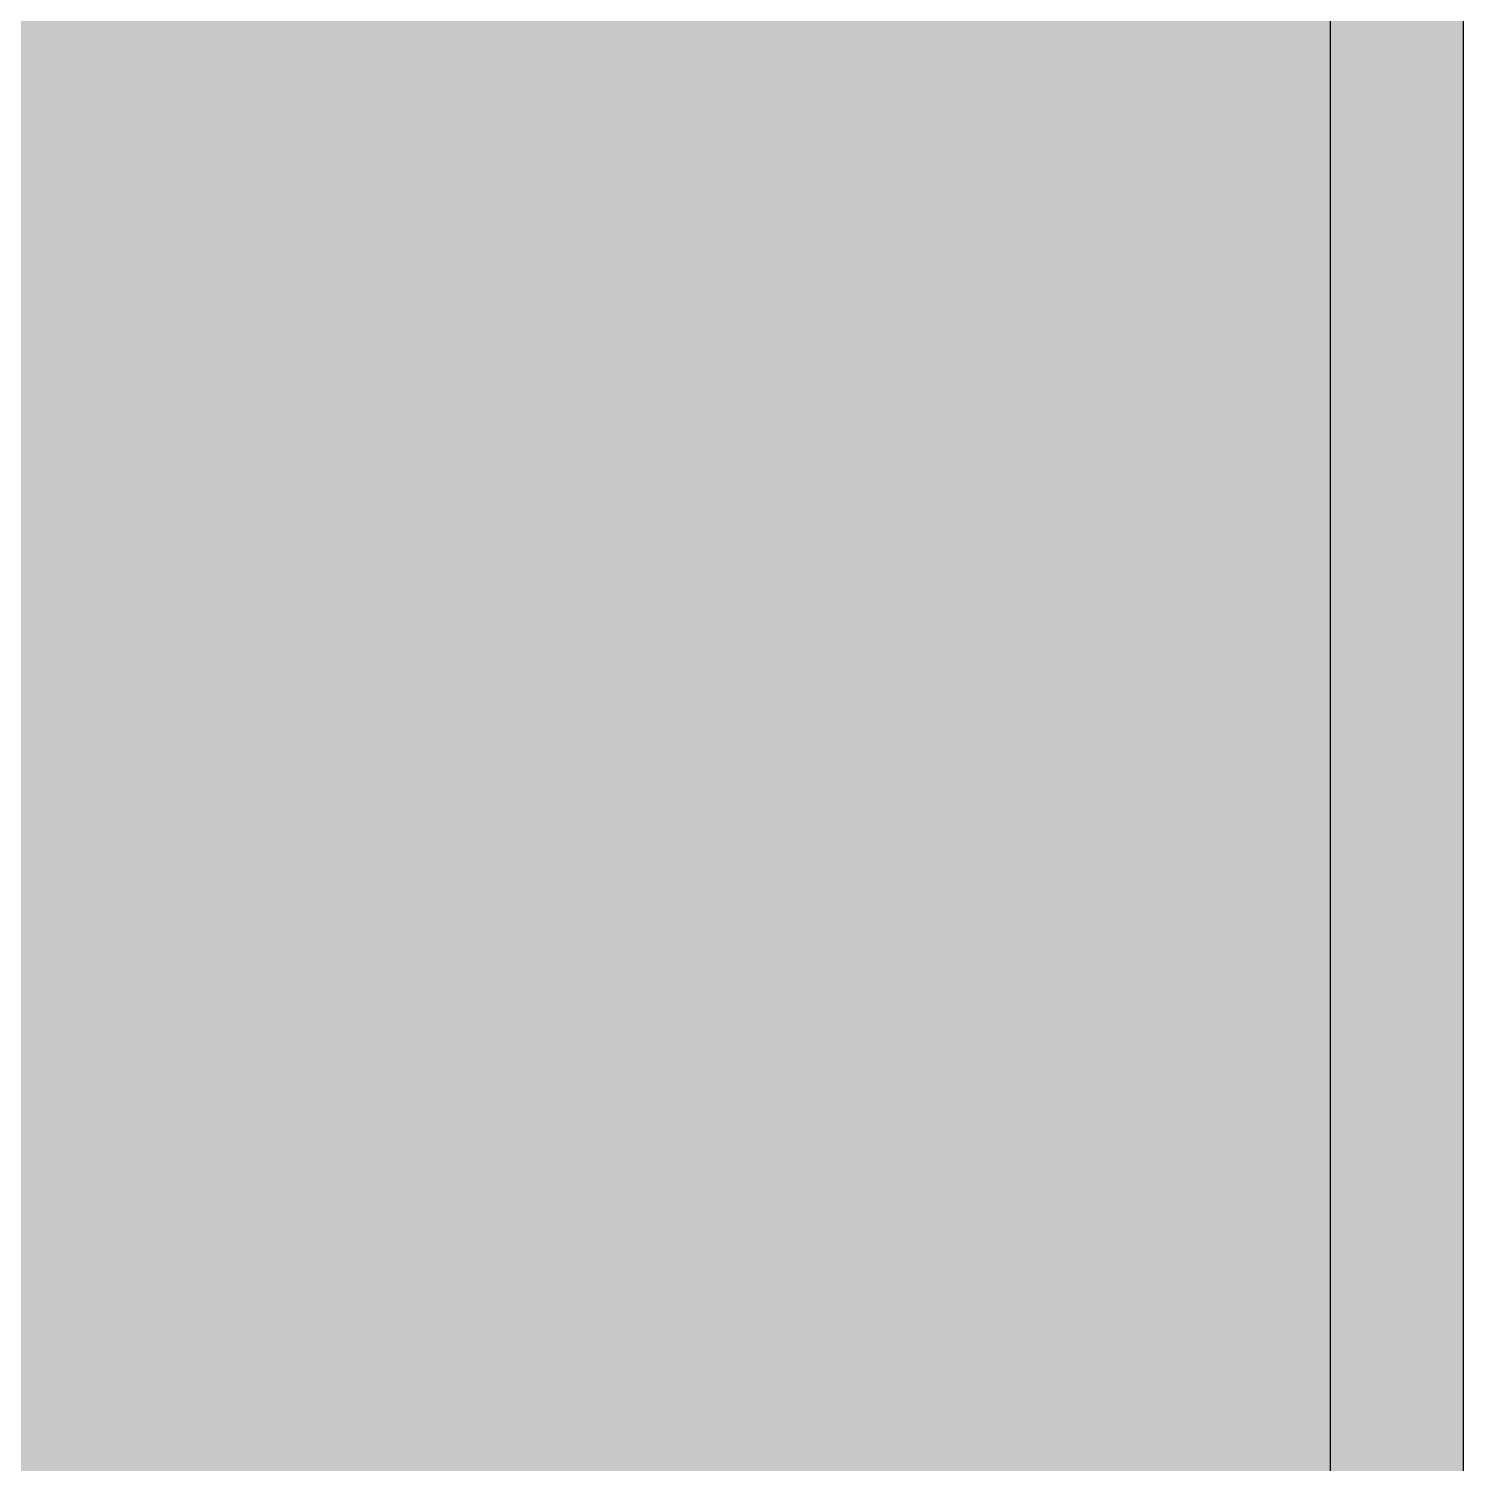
# Model space of a CAD drawing. Header units: millimetres. Extents: x 0 to 318, y 0 to 212.
# Drawn here: x 260.5 to 317.6, y 57.1 to 114.1 of the extents above; entities that cross this region are included whole.
import ezdxf

# ---------------------------------------------------------------- set-up
doc = ezdxf.new("R2010")
doc.units = ezdxf.units.MM

msp = doc.modelspace()

# ---------------------------------------------------------------- hatches: boundary and pattern name
for color, points in [(254, [(14.1633, 0.0536), (13.9878, 0.0533), (13.8125, 0.0559), (13.6373, 0.061), (13.462, 0.0686), (13.2893, 0.0787), (13.114, 0.0914), (12.9413, 0.1041), (12.7686, 0.1219), (12.5959, 0.1397), (12.4231, 0.16), (12.2504, 0.1829), (12.0777, 0.2057), (11.9075, 0.2337), (11.7373, 0.2616), (11.5672, 0.2921), (11.397, 0.3251), (11.2268, 0.3607), (11.0592, 0.3988), (10.8915, 0.4369), (10.7239, 0.4775), (10.5562, 0.5207), (10.3886, 0.5664), (10.2235, 0.6121), (10.0584, 0.6629), (9.8933, 0.7137), (9.7307, 0.7671), (9.5682, 0.8204), (9.4056, 0.8788), (9.2431, 0.9373), (9.083, 0.9982), (8.923, 1.0617), (8.763, 1.1252), (8.6055, 1.1938), (8.4455, 1.2624), (8.2906, 1.331), (8.1331, 1.4046), (7.9781, 1.4783), (7.8232, 1.5545), (7.6708, 1.6332), (7.5184, 1.7145), (7.366, 1.7958), (7.2161, 1.8796), (7.0663, 1.966), (6.919, 2.0523), (6.7716, 2.1438), (6.6243, 2.2352), (6.4795, 2.3266), (6.3348, 2.4232), (6.19, 2.5197), (6.0477, 2.6187), (5.908, 2.7178), (5.7683, 2.8194), (5.6286, 2.9235), (5.4915, 3.0302), (5.3543, 3.1369), (5.2197, 3.2461), (5.0851, 3.3579), (4.953, 3.4722), (4.8209, 3.5865), (4.6914, 3.7033), (4.5644, 3.8202), (4.4348, 3.9395), (4.3104, 4.0615), (4.1859, 4.1859), (4.0615, 4.3104), (3.9395, 4.4348), (3.8202, 4.5618), (3.7033, 4.6914), (3.5865, 4.8209), (3.4722, 4.953), (3.3579, 5.0851), (3.2487, 5.2197), (3.1369, 5.3543), (3.0302, 5.4915), (2.9235, 5.6286), (2.8194, 5.7683), (2.7178, 5.908), (2.6187, 6.0477), (2.5197, 6.19), (2.4232, 6.3348), (2.3266, 6.477), (2.2352, 6.6243), (2.1438, 6.7691), (2.0523, 6.9164), (1.966, 7.0663), (1.8796, 7.2161), (1.7958, 7.366), (1.7145, 7.5184), (1.6332, 7.6708), (1.5545, 7.8232), (1.4783, 7.9781), (1.4046, 8.1331), (1.331, 8.2906), (1.2598, 8.4455), (1.1913, 8.603), (1.1252, 8.763), (1.0592, 8.923), (0.9982, 9.083), (0.9373, 9.2431), (0.8763, 9.4056), (0.8204, 9.5682), (0.7645, 9.7307), (0.7112, 9.8933), (0.6604, 10.0584), (0.6121, 10.2235), (0.5639, 10.3911), (0.5207, 10.5562), (0.4775, 10.7239), (0.4343, 10.8915), (0.3962, 11.0592), (0.3607, 11.2268), (0.3251, 11.397), (0.2921, 11.5672), (0.2616, 11.7373), (0.2311, 11.9075), (0.2057, 12.0802), (0.1803, 12.2504), (0.1575, 12.4231), (0.1372, 12.5959), (0.1194, 12.7686), (0.1041, 12.9413), (0.0889, 13.1166), (0.0787, 13.2893), (0.0686, 13.4645), (0.061, 13.6373), (0.0559, 13.8125), (0.0508, 13.9878), (0.0508, 14.163), (0.0522, 197.6092), (0.0508, 197.7822), (0.0559, 197.9574), (0.061, 198.1327), (0.0686, 198.308), (0.0787, 198.4807), (0.0889, 198.6559), (0.1041, 198.8287), (0.1194, 199.0014), (0.1372, 199.1741), (0.1575, 199.3468), (0.1803, 199.5195), (0.2057, 199.6923), (0.2311, 199.8624), (0.2616, 200.0326), (0.2921, 200.2028), (0.3251, 200.373), (0.3607, 200.5432), (0.3962, 200.7108), (0.4343, 200.8784), (0.4775, 201.0461), (0.5207, 201.2137), (0.5639, 201.3814), (0.6121, 201.5465), (0.6604, 201.7116), (0.7112, 201.8767), (0.7645, 202.0392), (0.8204, 202.2018), (0.8763, 202.3643), (0.9373, 202.5269), (0.9982, 202.6869), (1.0592, 202.8469), (1.1252, 203.007), (1.1913, 203.1644), (1.2598, 203.3245), (1.331, 203.4794), (1.4046, 203.6369), (1.4783, 203.7918), (1.5545, 203.9468), (1.6332, 204.0992), (1.7145, 204.2516), (1.7958, 204.404), (1.8796, 204.5538), (1.966, 204.7037), (2.0523, 204.851), (2.1438, 204.9983), (2.2352, 205.1456), (2.3266, 205.2904), (2.4232, 205.4352), (2.5197, 205.58), (2.6187, 205.7222), (2.7178, 205.8619), (2.8194, 206.0016), (2.9235, 206.1413), (3.0302, 206.2785), (3.1369, 206.4156), (3.2487, 206.5503), (3.3579, 206.6849), (3.4722, 206.817), (3.5865, 206.949), (3.7033, 207.0786), (3.8202, 207.2056), (3.9395, 207.3351), (4.0615, 207.4596), (4.1859, 207.584), (4.3104, 207.7085), (4.4348, 207.8304), (4.5644, 207.9498), (4.6914, 208.0666), (4.8209, 208.1835), (4.953, 208.2978), (5.0851, 208.4121), (5.2197, 208.5213), (5.3543, 208.6331), (5.4915, 208.7397), (5.6286, 208.8464), (5.7683, 208.9506), (5.908, 209.0522), (6.0477, 209.1512), (6.19, 209.2503), (6.3348, 209.3468), (6.4795, 209.4433), (6.6243, 209.5348), (6.7716, 209.6262), (6.919, 209.7176), (7.0663, 209.804), (7.2161, 209.8904), (7.366, 209.9742), (7.5184, 210.0555), (7.6708, 210.1367), (7.8232, 210.2155), (7.9781, 210.2917), (8.1331, 210.3653), (8.2906, 210.439), (8.4455, 210.5101), (8.6055, 210.5787), (8.763, 210.6447), (8.923, 210.7108), (9.083, 210.7717), (9.2431, 210.8327), (9.4056, 210.8937), (9.5682, 210.9495), (9.7307, 211.0054), (9.8933, 211.0588), (10.0584, 211.1096), (10.2235, 211.1578), (10.3886, 211.2061), (10.5562, 211.2493), (10.7239, 211.2924), (10.8915, 211.3356), (11.0592, 211.3737), (11.2268, 211.4093), (11.397, 211.4448), (11.5672, 211.4779), (11.7373, 211.5083), (11.9075, 211.5388), (12.0777, 211.5642), (12.2504, 211.5896), (12.4231, 211.6125), (12.5959, 211.6328), (12.7686, 211.6506), (12.9413, 211.6658), (13.114, 211.6811), (13.2893, 211.6912), (13.462, 211.7014), (13.6373, 211.709), (13.8125, 211.7141), (13.9878, 211.7192), (14.163, 211.7192), (303.4411, 211.7203), (303.6164, 211.7192), (303.7891, 211.7141), (303.9643, 211.709), (304.1396, 211.7014), (304.3149, 211.6912), (304.4876, 211.6811), (304.6603, 211.6658), (304.8356, 211.6506), (305.0083, 211.6328), (305.181, 211.6125), (305.3512, 211.5896), (305.5239, 211.5642), (305.6941, 211.5388), (305.8668, 211.5083), (306.037, 211.4779), (306.2072, 211.4448), (306.3748, 211.4093), (306.545, 211.3737), (306.7126, 211.3356), (306.8803, 211.2924), (307.0479, 211.2493), (307.213, 211.2061), (307.3781, 211.1578), (307.5432, 211.1096), (307.7083, 211.0588), (307.8734, 211.0054), (308.036, 210.9495), (308.1985, 210.8937), (308.3611, 210.8327), (308.5211, 210.7717), (308.6811, 210.7108), (308.8411, 210.6447), (308.9986, 210.5787), (309.1561, 210.5101), (309.3136, 210.439), (309.4711, 210.3653), (309.626, 210.2917), (309.7784, 210.2155), (309.9333, 210.1367), (310.0857, 210.0555), (310.2381, 209.9742), (310.388, 209.8904), (310.5379, 209.804), (310.6852, 209.7176), (310.8325, 209.6262), (310.9798, 209.5348), (311.1246, 209.4433), (311.2694, 209.3468), (311.4116, 209.2503), (311.5539, 209.1512), (311.6961, 209.0522), (311.8358, 208.9506), (311.9755, 208.8464), (312.1127, 208.7397), (312.2473, 208.6331), (312.3844, 208.5213), (312.5165, 208.4121), (312.6511, 208.2978), (312.7807, 208.1835), (312.9128, 208.0666), (313.0398, 207.9498), (313.1668, 207.8304), (313.2938, 207.7085), (313.4182, 207.584), (313.5427, 207.4596), (313.6621, 207.3351), (313.784, 207.2056), (313.9008, 207.0786), (314.0177, 206.949), (314.132, 206.817), (314.2463, 206.6849), (314.3555, 206.5503), (314.4647, 206.4156), (314.5739, 206.2785), (314.6781, 206.1413), (314.7822, 206.0016), (314.8863, 205.8619), (314.9854, 205.7222), (315.0845, 205.58), (315.181, 205.4352), (315.275, 205.2904), (315.3689, 205.1456), (315.4604, 204.9983), (315.5493, 204.851), (315.6382, 204.7037), (315.7245, 204.5538), (315.8084, 204.404), (315.8896, 204.2516), (315.9684, 204.0992), (316.0471, 203.9468), (316.1233, 203.7918), (316.1995, 203.6369), (316.2706, 203.4794), (316.3418, 203.3245), (316.4103, 203.1644), (316.4764, 203.007), (316.5424, 202.8469), (316.6059, 202.6869), (316.6669, 202.5269), (316.7253, 202.3643), (316.7812, 202.2018), (316.8371, 202.0392), (316.8904, 201.8767), (316.9412, 201.7116), (316.9895, 201.5465), (317.0377, 201.3814), (317.0834, 201.2137), (317.1266, 201.0461), (317.1673, 200.8784), (317.2054, 200.7108), (317.2435, 200.5432), (317.2765, 200.373), (317.3095, 200.2028), (317.34, 200.0326), (317.3705, 199.8624), (317.3959, 199.6923), (317.4213, 199.5195), (317.4441, 199.3468), (317.4644, 199.1741), (317.4822, 199.0014), (317.4975, 198.8287), (317.5127, 198.6559), (317.5229, 198.4807), (317.533, 198.308), (317.5406, 198.1327), (317.5457, 197.9574), (317.5508, 197.7822), (317.5508, 197.6069), (317.5522, 14.1647), (317.5508, 13.9878), (317.5457, 13.8125), (317.5406, 13.6373), (317.533, 13.4645), (317.5229, 13.2893), (317.5127, 13.1166), (317.4975, 12.9413), (317.4822, 12.7686), (317.4644, 12.5959), (317.4441, 12.4231), (317.4213, 12.2504), (317.3959, 12.0802), (317.3705, 11.9075), (317.34, 11.7373), (317.3095, 11.5672), (317.2765, 11.397), (317.2435, 11.2268), (317.2054, 11.0592), (317.1673, 10.8915), (317.1266, 10.7239), (317.0834, 10.5562), (317.0377, 10.3911), (316.9895, 10.2235), (316.9412, 10.0584), (316.8904, 9.8933), (316.8371, 9.7307), (316.7812, 9.5682), (316.7253, 9.4056), (316.6669, 9.2431), (316.6059, 9.083), (316.5424, 8.923), (316.4764, 8.763), (316.4103, 8.603), (316.3418, 8.4455), (316.2706, 8.2906), (316.1995, 8.1331), (316.1233, 7.9781), (316.0471, 7.8232), (315.9684, 7.6708), (315.8896, 7.5184), (315.8084, 7.366), (315.7245, 7.2161), (315.6382, 7.0663), (315.5493, 6.9164), (315.4604, 6.7691), (315.3689, 6.6243), (315.275, 6.477), (315.181, 6.3348), (315.0845, 6.19), (314.9854, 6.0477), (314.8863, 5.908), (314.7822, 5.7683), (314.6781, 5.6286), (314.5739, 5.4915), (314.4647, 5.3543), (314.3555, 5.2197), (314.2463, 5.0851), (314.132, 4.953), (314.0177, 4.8209), (313.9008, 4.6914), (313.784, 4.5618), (313.6621, 4.4348), (313.5427, 4.3104), (313.4182, 4.1859), (313.2938, 4.0615), (313.1668, 3.9395), (313.0398, 3.8202), (312.9128, 3.7033), (312.7807, 3.5865), (312.6511, 3.4722), (312.5165, 3.3579), (312.3844, 3.2461), (312.2473, 3.1369), (312.1127, 3.0302), (311.9755, 2.9235), (311.8358, 2.8194), (311.6961, 2.7178), (311.5539, 2.6187), (311.4116, 2.5197), (311.2694, 2.4232), (311.1246, 2.3266), (310.9798, 2.2352), (310.8325, 2.1438), (310.6852, 2.0523), (310.5379, 1.966), (310.388, 1.8796), (310.2381, 1.7958), (310.0857, 1.7145), (309.9333, 1.6332), (309.7784, 1.5545), (309.626, 1.4783), (309.4711, 1.4046), (309.3136, 1.331), (309.1561, 1.2624), (308.9986, 1.1938), (308.8411, 1.1252), (308.6811, 1.0617), (308.5211, 0.9982), (308.3611, 0.9373), (308.1985, 0.8788), (308.036, 0.8204), (307.8734, 0.7671), (307.7083, 0.7137), (307.5432, 0.6629), (307.3781, 0.6121), (307.213, 0.5664), (307.0479, 0.5207), (306.8803, 0.4775), (306.7126, 0.4369), (306.545, 0.3988), (306.3748, 0.3607), (306.2072, 0.3251), (306.037, 0.2921), (305.8668, 0.2616), (305.6941, 0.2337), (305.5239, 0.2057), (305.3512, 0.1829), (305.181, 0.16), (305.0083, 0.1397), (304.8356, 0.1219), (304.6603, 0.1041), (304.4876, 0.0914), (304.3149, 0.0787), (304.1396, 0.0686), (303.9643, 0.061), (303.7891, 0.0559), (303.6164, 0.0533), (303.4411, 0.0533)]), (144, [(14.1633, 5.3453), (13.9344, 5.3467), (13.7084, 5.3543), (13.4849, 5.3696), (13.2613, 5.3899), (13.0378, 5.4153), (12.8194, 5.4458), (12.6009, 5.4813), (12.385, 5.522), (12.1717, 5.5702), (11.9583, 5.621), (11.7475, 5.6794), (11.5392, 5.7404), (11.3335, 5.8064), (11.1303, 5.8801), (10.9296, 5.9563), (10.729, 6.0376), (10.5334, 6.1239), (10.3378, 6.2128), (10.1473, 6.3094), (9.9593, 6.4084), (9.7714, 6.5126), (9.5885, 6.6218), (9.4082, 6.7335), (9.2304, 6.8504), (9.0576, 6.9698), (8.8849, 7.0968), (8.7173, 7.2238), (8.5522, 7.3584), (8.3896, 7.4955), (8.2321, 7.6352), (8.0772, 7.78), (7.9273, 7.9273), (7.7775, 8.0772), (7.6352, 8.2321), (7.493, 8.3922), (7.3558, 8.5522), (7.2238, 8.7173), (7.0942, 8.8875), (6.9698, 9.0576), (6.8504, 9.2329), (6.7335, 9.4107), (6.6192, 9.591), (6.5126, 9.7739), (6.4084, 9.9593), (6.3068, 10.1473), (6.2128, 10.3403), (6.1214, 10.5334), (6.035, 10.7315), (5.9538, 10.9296), (5.8776, 11.1303), (5.8064, 11.3335), (5.7404, 11.5418), (5.6769, 11.75), (5.621, 11.9583), (5.5677, 12.1717), (5.522, 12.385), (5.4813, 12.6009), (5.4432, 12.8194), (5.4127, 13.0404), (5.3873, 13.2613), (5.3696, 13.4849), (5.3543, 13.7084), (5.3467, 13.937), (5.3416, 14.163), (5.3439, 197.6092), (5.3467, 197.8355), (5.3543, 198.0616), (5.3696, 198.2851), (5.3873, 198.5086), (5.4127, 198.7321), (5.4432, 198.9506), (5.4813, 199.169), (5.522, 199.3849), (5.5677, 199.5983), (5.621, 199.8116), (5.6769, 200.0225), (5.7404, 200.2307), (5.8064, 200.4365), (5.8776, 200.6397), (5.9538, 200.8403), (6.035, 201.041), (6.1214, 201.2366), (6.2128, 201.4322), (6.3068, 201.6227), (6.4084, 201.8106), (6.5126, 201.9986), (6.6192, 202.1815), (6.7335, 202.3618), (6.8504, 202.5396), (6.9698, 202.7123), (7.0942, 202.885), (7.2238, 203.0527), (7.3558, 203.2178), (7.493, 203.3803), (7.6352, 203.5378), (7.7775, 203.6928), (7.9273, 203.8426), (8.0772, 203.9925), (8.2321, 204.1347), (8.3896, 204.277), (8.5522, 204.4141), (8.7173, 204.5462), (8.8849, 204.6757), (9.0576, 204.8002), (9.2304, 204.9196), (9.4082, 205.0364), (9.5885, 205.1507), (9.7714, 205.2574), (9.9593, 205.3615), (10.1473, 205.4631), (10.3378, 205.5571), (10.5334, 205.6486), (10.729, 205.7349), (10.9296, 205.8162), (11.1303, 205.8924), (11.3335, 205.9635), (11.5392, 206.0296), (11.7475, 206.0931), (11.9583, 206.1489), (12.1717, 206.2023), (12.385, 206.248), (12.6009, 206.2886), (12.8194, 206.3267), (13.0378, 206.3572), (13.2613, 206.3826), (13.4849, 206.4004), (13.7084, 206.4156), (13.9344, 206.4233), (14.163, 206.4283), (303.4411, 206.4286), (303.6672, 206.4233), (303.8932, 206.4156), (304.1193, 206.4004), (304.3428, 206.3826), (304.5638, 206.3572), (304.7822, 206.3267), (305.0007, 206.2886), (305.2166, 206.248), (305.4325, 206.2023), (305.6433, 206.1489), (305.8541, 206.0931), (306.0624, 206.0296), (306.2681, 205.9635), (306.4713, 205.8924), (306.6745, 205.8162), (306.8726, 205.7349), (307.0708, 205.6486), (307.2638, 205.5571), (307.4543, 205.4631), (307.6448, 205.3615), (307.8302, 205.2574), (308.0131, 205.1507), (308.1934, 205.0364), (308.3712, 204.9196), (308.5465, 204.8002), (308.7167, 204.6757), (308.8843, 204.5462), (309.0494, 204.4141), (309.212, 204.277), (309.3695, 204.1347), (309.5244, 203.9925), (309.6768, 203.8426), (309.8241, 203.6928), (309.9689, 203.5378), (310.1086, 203.3803), (310.2458, 203.2178), (310.3778, 203.0527), (310.5074, 202.885), (310.6318, 202.7123), (310.7538, 202.5396), (310.8706, 202.3618), (310.9824, 202.1815), (311.0916, 201.9986), (311.1957, 201.8106), (311.2948, 201.6227), (311.3888, 201.4322), (311.4802, 201.2366), (311.5666, 201.041), (311.6478, 200.8403), (311.724, 200.6397), (311.7952, 200.4365), (311.8637, 200.2307), (311.9247, 200.0225), (311.9806, 199.8116), (312.0339, 199.5983), (312.0796, 199.3849), (312.1203, 199.169), (312.1584, 198.9506), (312.1889, 198.7321), (312.2143, 198.5086), (312.2346, 198.2851), (312.2473, 198.0616), (312.2574, 197.8355), (312.26, 197.6069), (312.2605, 14.1647), (312.2574, 13.937), (312.2473, 13.7084), (312.2346, 13.4849), (312.2143, 13.2613), (312.1889, 13.0404), (312.1584, 12.8194), (312.1203, 12.6009), (312.0796, 12.385), (312.0339, 12.1717), (311.9806, 11.9583), (311.9247, 11.75), (311.8637, 11.5418), (311.7952, 11.3335), (311.724, 11.1303), (311.6478, 10.9296), (311.5666, 10.7315), (311.4802, 10.5334), (311.3888, 10.3403), (311.2948, 10.1473), (311.1957, 9.9593), (311.0916, 9.7739), (310.9824, 9.591), (310.8706, 9.4107), (310.7538, 9.2329), (310.6318, 9.0576), (310.5074, 8.8875), (310.3778, 8.7173), (310.2458, 8.5522), (310.1086, 8.3922), (309.9689, 8.2321), (309.8241, 8.0772), (309.6768, 7.9273), (309.5244, 7.78), (309.3695, 7.6352), (309.212, 7.4955), (309.0494, 7.3584), (308.8843, 7.2238), (308.7167, 7.0968), (308.5465, 6.9698), (308.3712, 6.8504), (308.1934, 6.7335), (308.0131, 6.6218), (307.8302, 6.5126), (307.6448, 6.4084), (307.4543, 6.3094), (307.2638, 6.2128), (307.0708, 6.1239), (306.8726, 6.0376), (306.6745, 5.9563), (306.4713, 5.8801), (306.2681, 5.8064), (306.0624, 5.7404), (305.8541, 5.6794), (305.6433, 5.621), (305.4325, 5.5702), (305.2166, 5.522), (305.0007, 5.4813), (304.7822, 5.4458), (304.5638, 5.4153), (304.3428, 5.3899), (304.1193, 5.3696), (303.8932, 5.3543), (303.6672, 5.3467), (303.4411, 5.3442)])]:
    msp.add_hatch(color=color).paths.add_polyline_path(points)
h = msp.add_hatch(color=254)
edge = h.paths.add_edge_path()
edge.add_line((276.564, 69.5357), (276.3291, 69.535))
edge.add_line((276.3291, 69.535), (276.098, 69.5376))
edge.add_line((276.098, 69.5376), (275.8694, 69.5427))
edge.add_line((275.8694, 69.5427), (275.6433, 69.5503))
edge.add_line((275.6433, 69.5503), (275.4198, 69.5604))
edge.add_line((275.4198, 69.5604), (275.1988, 69.5731))
edge.add_line((275.1988, 69.5731), (274.9804, 69.5909))
edge.add_line((274.9804, 69.5909), (274.7645, 69.6087))
edge.add_line((274.7645, 69.6087), (274.5511, 69.629))
edge.add_line((274.5511, 69.629), (274.3403, 69.6544))
edge.add_line((274.3403, 69.6544), (274.1346, 69.6824))
edge.add_line((274.1346, 69.6824), (273.9288, 69.7128))
edge.add_line((273.9288, 69.7128), (273.7282, 69.7484))
edge.add_line((273.7282, 69.7484), (273.5301, 69.7865))
edge.add_line((273.5301, 69.7865), (273.3345, 69.8297))
edge.add_line((273.3345, 69.8297), (273.1414, 69.8754))
edge.add_line((273.1414, 69.8754), (272.9509, 69.9262))
edge.add_line((272.9509, 69.9262), (272.7655, 69.9821))
edge.add_line((272.7655, 69.9821), (272.5801, 70.0405))
edge.add_line((272.5801, 70.0405), (272.3998, 70.104))
edge.add_line((272.3998, 70.104), (272.222, 70.1726))
edge.add_line((272.222, 70.1726), (272.0492, 70.2437))
edge.add_line((272.0492, 70.2437), (271.8765, 70.3224))
edge.add_line((271.8765, 70.3224), (271.7089, 70.4063))
edge.add_line((271.7089, 70.4063), (271.5438, 70.4926))
edge.add_line((271.5438, 70.4926), (271.3812, 70.5866))
edge.add_line((271.3812, 70.5866), (271.2237, 70.6857))
edge.add_line((271.2237, 70.6857), (271.0688, 70.7898))
edge.add_line((271.0688, 70.7898), (270.9164, 70.899))
edge.add_line((270.9164, 70.899), (270.7691, 71.0159))
edge.add_line((270.7691, 71.0159), (270.6243, 71.1378))
edge.add_line((270.6243, 71.1378), (270.4821, 71.2648))
edge.add_line((270.4821, 71.2648), (270.3449, 71.3994))
edge.add_line((270.3449, 71.3994), (270.2103, 71.5391))
edge.add_line((270.2103, 71.5391), (270.0782, 71.6864))
edge.add_line((270.0782, 71.6864), (269.9512, 71.8414))
edge.add_line((269.9512, 71.8414), (269.8267, 72.0014))
edge.add_line((269.8267, 72.0014), (269.7048, 72.169))
edge.add_line((269.7048, 72.169), (269.588, 72.3417))
edge.add_line((269.588, 72.3417), (269.4762, 72.5246))
edge.add_line((269.4762, 72.5246), (269.367, 72.7126))
edge.add_line((269.367, 72.7126), (269.2603, 72.9082))
edge.add_line((269.2603, 72.9082), (269.1587, 73.1114))
edge.add_line((269.1587, 73.1114), (269.0597, 73.3247))
edge.add_line((269.0597, 73.3247), (268.9657, 73.5432))
edge.add_line((268.9657, 73.5432), (268.8742, 73.7718))
edge.add_line((268.8742, 73.7718), (268.7879, 74.0054))
edge.add_line((268.7879, 74.0054), (268.7041, 74.2493))
edge.add_line((268.7041, 74.2493), (268.6253, 74.5007))
edge.add_line((268.6253, 74.5007), (268.5491, 74.7624))
edge.add_line((268.5491, 74.7624), (268.478, 75.0316))
edge.add_line((268.478, 75.0316), (268.412, 75.3085))
edge.add_line((268.412, 75.3085), (268.3485, 75.5955))
edge.add_line((268.3485, 75.5955), (268.29, 75.8927))
edge.add_line((268.29, 75.8927), (268.2342, 76.1975))
edge.add_line((268.2342, 76.1975), (268.1834, 76.5124))
edge.add_line((268.1834, 76.5124), (268.1351, 76.835))
edge.add_line((268.1351, 76.835), (268.0945, 77.1677))
edge.add_line((268.0945, 77.1677), (268.0538, 77.5106))
edge.add_line((268.0538, 77.5106), (268.0208, 77.8637))
edge.add_line((268.0208, 77.8637), (267.9903, 78.2269))
edge.add_line((267.9903, 78.2269), (267.9649, 78.6003))
edge.add_line((267.9649, 78.6003), (267.9446, 78.9838))
edge.add_line((267.9446, 78.9838), (267.9268, 79.3775))
edge.add_line((267.9268, 79.3775), (287.6765, 79.3789))
edge.add_line((287.6765, 79.3789), (287.6765, 82.9977))
edge.add_line((287.6765, 82.9977), (287.6728, 83.4339))
edge.add_line((287.6728, 83.4339), (287.6652, 83.8683))
edge.add_line((287.6652, 83.8683), (287.655, 84.2975))
edge.add_line((287.655, 84.2975), (287.6398, 84.7217))
edge.add_line((287.6398, 84.7217), (287.6194, 85.1383))
edge.add_line((287.6194, 85.1383), (287.594, 85.5523))
edge.add_line((287.594, 85.5523), (287.5636, 85.9612))
edge.add_line((287.5636, 85.9612), (287.528, 86.3651))
edge.add_line((287.528, 86.3651), (287.4874, 86.7639))
edge.add_line((287.4874, 86.7639), (287.4416, 87.1576))
edge.add_line((287.4416, 87.1576), (287.3908, 87.5462))
edge.add_line((287.3908, 87.5462), (287.335, 87.9272))
edge.add_line((287.335, 87.9272), (287.274, 88.3056))
edge.add_line((287.274, 88.3056), (287.2054, 88.6765))
edge.add_line((287.2054, 88.6765), (287.1343, 89.0422))
edge.add_line((287.1343, 89.0422), (287.0556, 89.4029))
edge.add_line((287.0556, 89.4029), (286.9717, 89.756))
edge.add_line((286.9717, 89.756), (286.8803, 90.104))
edge.add_line((286.8803, 90.104), (286.7838, 90.4469))
edge.add_line((286.7838, 90.4469), (286.6822, 90.7847))
edge.add_line((286.6822, 90.7847), (286.5755, 91.1149))
edge.add_line((286.5755, 91.1149), (286.4587, 91.44))
edge.add_line((286.4587, 91.44), (286.3393, 91.7575))
edge.add_line((286.3393, 91.7575), (286.2123, 92.0699))
edge.add_line((286.2123, 92.0699), (286.0777, 92.3747))
edge.add_line((286.0777, 92.3747), (285.938, 92.6744))
edge.add_line((285.938, 92.6744), (285.7906, 92.9665))
edge.add_line((285.7906, 92.9665), (285.6357, 93.2536))
edge.add_line((285.6357, 93.2536), (285.4757, 93.533))
edge.add_line((285.4757, 93.533), (285.308, 93.8047))
edge.add_line((285.308, 93.8047), (285.1353, 94.0714))
edge.add_line((285.1353, 94.0714), (284.9524, 94.3305))
edge.add_line((284.9524, 94.3305), (284.7645, 94.5845))
edge.add_line((284.7645, 94.5845), (284.5664, 94.8284))
edge.add_line((284.5664, 94.8284), (284.3632, 95.0671))
edge.add_line((284.3632, 95.0671), (284.1523, 95.2983))
edge.add_line((284.1523, 95.2983), (283.9339, 95.5243))
edge.add_line((283.9339, 95.5243), (283.7078, 95.7402))
edge.add_line((283.7078, 95.7402), (283.4742, 95.951))
edge.add_line((283.4742, 95.951), (283.2329, 96.1542))
edge.add_line((283.2329, 96.1542), (282.9814, 96.3473))
edge.add_line((282.9814, 96.3473), (282.7249, 96.5352))
edge.add_line((282.7249, 96.5352), (282.4582, 96.7156))
edge.add_line((282.4582, 96.7156), (282.1838, 96.8883))
edge.add_line((282.1838, 96.8883), (281.9019, 97.0509))
edge.add_line((281.9019, 97.0509), (281.6098, 97.2083))
edge.add_line((281.6098, 97.2083), (281.3126, 97.3582))
edge.add_line((281.3126, 97.3582), (281.0053, 97.4979))
edge.add_line((281.0053, 97.4979), (280.6878, 97.6325))
edge.add_line((280.6878, 97.6325), (280.3627, 97.757))
edge.add_line((280.3627, 97.757), (280.0299, 97.8738))
edge.add_line((280.0299, 97.8738), (279.687, 97.9805))
edge.add_line((279.687, 97.9805), (279.334, 98.0821))
edge.add_line((279.334, 98.0821), (278.9733, 98.1735))
edge.add_line((278.9733, 98.1735), (278.6024, 98.2574))
edge.add_line((278.6024, 98.2574), (278.224, 98.331))
edge.add_line((278.224, 98.331), (277.8354, 98.3996))
edge.add_line((277.8354, 98.3996), (277.4391, 98.4555))
edge.add_line((277.4391, 98.4555), (277.0302, 98.5063))
edge.add_line((277.0302, 98.5063), (276.6136, 98.5444))
edge.add_line((276.6136, 98.5444), (276.1869, 98.5774))
edge.add_line((276.1869, 98.5774), (275.75, 98.6003))
edge.add_line((275.75, 98.6003), (275.303, 98.613))
edge.add_line((275.303, 98.613), (274.8483, 98.618))
edge.add_line((274.8483, 98.618), (274.4318, 98.613))
edge.add_line((274.4318, 98.613), (274.0203, 98.6003))
edge.add_line((274.0203, 98.6003), (273.619, 98.5774))
edge.add_line((273.619, 98.5774), (273.2202, 98.5469))
edge.add_line((273.2202, 98.5469), (272.8316, 98.5063))
edge.add_line((272.8316, 98.5063), (272.448, 98.458))
edge.add_line((272.448, 98.458), (272.0721, 98.4021))
edge.add_line((272.0721, 98.4021), (271.7013, 98.3361))
edge.add_line((271.7013, 98.3361), (271.338, 98.2599))
edge.add_line((271.338, 98.2599), (270.9799, 98.1761))
edge.add_line((270.9799, 98.1761), (270.6294, 98.0846))
edge.add_line((270.6294, 98.0846), (270.2865, 97.983))
edge.add_line((270.2865, 97.983), (269.9487, 97.8738))
edge.add_line((269.9487, 97.8738), (269.6185, 97.7544))
edge.add_line((269.6185, 97.7544), (269.2933, 97.6274))
edge.add_line((269.2933, 97.6274), (268.9758, 97.4903))
edge.add_line((268.9758, 97.4903), (268.666, 97.3455))
edge.add_line((268.666, 97.3455), (268.3612, 97.1931))
edge.add_line((268.3612, 97.1931), (268.064, 97.0305))
edge.add_line((268.064, 97.0305), (267.7719, 96.8604))
edge.add_line((267.7719, 96.8604), (267.4874, 96.68))
edge.add_line((267.4874, 96.68), (267.2105, 96.4921))
edge.add_line((267.2105, 96.4921), (266.9388, 96.2939))
edge.add_line((266.9388, 96.2939), (266.6746, 96.0882))
edge.add_line((266.6746, 96.0882), (266.4155, 95.8748))
edge.add_line((266.4155, 95.8748), (266.1641, 95.6513))
edge.add_line((266.1641, 95.6513), (265.9177, 95.4202))
edge.add_line((265.9177, 95.4202), (265.6789, 95.1814))
edge.add_line((265.6789, 95.1814), (265.4478, 94.9325))
edge.add_line((265.4478, 94.9325), (265.2217, 94.6734))
edge.add_line((265.2217, 94.6734), (265.0033, 94.4067))
edge.add_line((265.0033, 94.4067), (264.7899, 94.1324))
edge.add_line((264.7899, 94.1324), (264.5842, 93.8505))
edge.add_line((264.5842, 93.8505), (264.3861, 93.5584))
edge.add_line((264.3861, 93.5584), (264.193, 93.2561))
edge.add_line((264.193, 93.2561), (264.0076, 92.9488))
edge.add_line((264.0076, 92.9488), (263.8273, 92.6313))
edge.add_line((263.8273, 92.6313), (263.6545, 92.3036))
edge.add_line((263.6545, 92.3036), (263.4869, 91.9683))
edge.add_line((263.4869, 91.9683), (263.3269, 91.6254))
edge.add_line((263.3269, 91.6254), (263.1745, 91.2749))
edge.add_line((263.1745, 91.2749), (263.0272, 90.9142))
edge.add_line((263.0272, 90.9142), (262.8875, 90.5434))
edge.add_line((262.8875, 90.5434), (262.7528, 90.1675))
edge.add_line((262.7528, 90.1675), (262.6258, 89.7814))
edge.add_line((262.6258, 89.7814), (262.5065, 89.3851))
edge.add_line((262.5065, 89.3851), (262.3922, 88.9838))
edge.add_line((262.3922, 88.9838), (262.2829, 88.5723))
edge.add_line((262.2829, 88.5723), (262.1839, 88.1507))
edge.add_line((262.1839, 88.1507), (262.0874, 87.724))
edge.add_line((262.0874, 87.724), (262.001, 87.2871))
edge.add_line((262.001, 87.2871), (261.9197, 86.8401))
edge.add_line((261.9197, 86.8401), (261.8435, 86.3879))
edge.add_line((261.8435, 86.3879), (261.7749, 85.9257))
edge.add_line((261.7749, 85.9257), (261.714, 85.4532))
edge.add_line((261.714, 85.4532), (261.6581, 84.9757))
edge.add_line((261.6581, 84.9757), (261.6098, 84.488))
edge.add_line((261.6098, 84.488), (261.5667, 83.9902))
edge.add_line((261.5667, 83.9902), (261.5311, 83.4873))
edge.add_line((261.5311, 83.4873), (261.5006, 82.9742))
edge.add_line((261.5006, 82.9742), (261.4803, 82.4535))
edge.add_line((261.4803, 82.4535), (261.4625, 81.9226))
edge.add_line((261.4625, 81.9226), (261.4524, 81.3841))
edge.add_line((261.4524, 81.3841), (261.4498, 80.838))
edge.add_line((261.4498, 80.838), (261.4549, 80.2208))
edge.add_line((261.4549, 80.2208), (261.4701, 79.6188))
edge.add_line((261.4701, 79.6188), (261.4955, 79.0296))
edge.add_line((261.4955, 79.0296), (261.5311, 78.4555))
edge.add_line((261.5311, 78.4555), (261.5768, 77.8967))
edge.add_line((261.5768, 77.8967), (261.6327, 77.3506))
edge.add_line((261.6327, 77.3506), (261.6962, 76.8172))
edge.add_line((261.6962, 76.8172), (261.7699, 76.2991))
edge.add_line((261.7699, 76.2991), (261.8537, 75.7961))
edge.add_line((261.8537, 75.7961), (261.9451, 75.3059))
edge.add_line((261.9451, 75.3059), (262.0467, 74.8284))
edge.add_line((262.0467, 74.8284), (262.1559, 74.3636))
edge.add_line((262.1559, 74.3636), (262.2728, 73.9115))
edge.add_line((262.2728, 73.9115), (262.3998, 73.472))
edge.add_line((262.3998, 73.472), (262.5344, 73.0453))
edge.add_line((262.5344, 73.0453), (262.6766, 72.6338))
edge.add_line((262.6766, 72.6338), (262.829, 72.2325))
edge.add_line((262.829, 72.2325), (262.9865, 71.8414))
edge.add_line((262.9865, 71.8414), (263.1542, 71.4654))
edge.add_line((263.1542, 71.4654), (263.3269, 71.0997))
edge.add_line((263.3269, 71.0997), (263.5098, 70.7466))
edge.add_line((263.5098, 70.7466), (263.6977, 70.4037))
edge.add_line((263.6977, 70.4037), (263.8933, 70.0735))
edge.add_line((263.8933, 70.0735), (264.094, 69.7535))
edge.add_line((264.094, 69.7535), (264.3048, 69.4461))
edge.add_line((264.3048, 69.4461), (264.5181, 69.149))
edge.add_line((264.5181, 69.149), (264.7417, 68.8619))
edge.add_line((264.7417, 68.8619), (264.9703, 68.5851))
edge.add_line((264.9703, 68.5851), (265.2039, 68.3184))
edge.add_line((265.2039, 68.3184), (265.4452, 68.0644))
edge.add_line((265.4452, 68.0644), (265.6891, 67.818))
edge.add_line((265.6891, 67.818), (265.9405, 67.5818))
edge.add_line((265.9405, 67.5818), (266.1996, 67.3557))
edge.add_line((266.1996, 67.3557), (266.4612, 67.1398))
edge.add_line((266.4612, 67.1398), (266.7305, 66.9341))
edge.add_line((266.7305, 66.9341), (267.0023, 66.736))
edge.add_line((267.0023, 66.736), (267.2791, 66.548))
edge.add_line((267.2791, 66.548), (267.5611, 66.3677))
edge.add_line((267.5611, 66.3677), (267.8481, 66.1975))
edge.add_line((267.8481, 66.1975), (268.1402, 66.0349))
edge.add_line((268.1402, 66.0349), (268.4348, 65.8825))
edge.add_line((268.4348, 65.8825), (268.7345, 65.7377))
edge.add_line((268.7345, 65.7377), (269.0393, 65.6006))
edge.add_line((269.0393, 65.6006), (269.3467, 65.471))
edge.add_line((269.3467, 65.471), (269.6566, 65.3491))
edge.add_line((269.6566, 65.3491), (269.9715, 65.2374))
edge.add_line((269.9715, 65.2374), (270.289, 65.1307))
edge.add_line((270.289, 65.1307), (270.6116, 65.0316))
edge.add_line((270.6116, 65.0316), (270.9342, 64.9402))
edge.add_line((270.9342, 64.9402), (271.2618, 64.8564))
edge.add_line((271.2618, 64.8564), (271.592, 64.7802))
edge.add_line((271.592, 64.7802), (271.9248, 64.709))
edge.add_line((271.9248, 64.709), (272.2575, 64.6455))
edge.add_line((272.2575, 64.6455), (272.5953, 64.5871))
edge.add_line((272.5953, 64.5871), (272.9332, 64.5363))
edge.add_line((272.9332, 64.5363), (273.2761, 64.4906))
edge.add_line((273.2761, 64.4906), (273.619, 64.45))
edge.add_line((273.619, 64.45), (273.9619, 64.4169))
edge.add_line((273.9619, 64.4169), (274.3073, 64.389))
edge.add_line((274.3073, 64.389), (274.6553, 64.3661))
edge.add_line((274.6553, 64.3661), (275.0033, 64.3509))
edge.add_line((275.0033, 64.3509), (275.3538, 64.3382))
edge.add_line((275.3538, 64.3382), (275.7043, 64.3306))
edge.add_line((275.7043, 64.3306), (276.0548, 64.328))
edge.add_line((276.0548, 64.328), (276.2555, 64.328))
edge.add_line((276.2555, 64.328), (276.4587, 64.3306))
edge.add_line((276.4587, 64.3306), (276.6593, 64.3357))
edge.add_line((276.6593, 64.3357), (276.8575, 64.3433))
edge.add_line((276.8575, 64.3433), (277.0581, 64.3509))
edge.add_line((277.0581, 64.3509), (277.2562, 64.3611))
edge.add_line((277.2562, 64.3611), (277.4544, 64.3712))
edge.add_line((277.4544, 64.3712), (277.6499, 64.3839))
edge.add_line((277.6499, 64.3839), (277.8455, 64.3992))
edge.add_line((277.8455, 64.3992), (278.0411, 64.4144))
edge.add_line((278.0411, 64.4144), (278.2367, 64.4322))
edge.add_line((278.2367, 64.4322), (278.4297, 64.4525))
edge.add_line((278.4297, 64.4525), (278.6202, 64.4728))
edge.add_line((278.6202, 64.4728), (278.8133, 64.4931))
edge.add_line((278.8133, 64.4931), (279.0038, 64.5185))
edge.add_line((279.0038, 64.5185), (279.1917, 64.5414))
edge.add_line((279.1917, 64.5414), (279.3797, 64.5693))
edge.add_line((279.3797, 64.5693), (279.5676, 64.5947))
edge.add_line((279.5676, 64.5947), (279.7531, 64.6227))
edge.add_line((279.7531, 64.6227), (279.9385, 64.6532))
edge.add_line((279.9385, 64.6532), (280.1214, 64.6836))
edge.add_line((280.1214, 64.6836), (280.3042, 64.7167))
edge.add_line((280.3042, 64.7167), (280.4846, 64.7497))
edge.add_line((280.4846, 64.7497), (280.6649, 64.7827))
edge.add_line((280.6649, 64.7827), (280.8427, 64.8183))
edge.add_line((280.8427, 64.8183), (281.0205, 64.8538))
edge.add_line((281.0205, 64.8538), (281.1958, 64.8919))
edge.add_line((281.1958, 64.8919), (281.371, 64.93))
edge.add_line((281.371, 64.93), (281.5438, 64.9681))
edge.add_line((281.5438, 64.9681), (281.7165, 65.0088))
edge.add_line((281.7165, 65.0088), (281.8867, 65.0494))
edge.add_line((281.8867, 65.0494), (282.0543, 65.09))
edge.add_line((282.0543, 65.09), (282.2219, 65.1307))
edge.add_line((282.2219, 65.1307), (282.3896, 65.1739))
edge.add_line((282.3896, 65.1739), (282.5521, 65.217))
edge.add_line((282.5521, 65.217), (282.7147, 65.2628))
edge.add_line((282.7147, 65.2628), (282.8773, 65.3059))
edge.add_line((282.8773, 65.3059), (283.0373, 65.3517))
edge.add_line((283.0373, 65.3517), (283.1948, 65.3974))
edge.add_line((283.1948, 65.3974), (283.3497, 65.4431))
edge.add_line((283.3497, 65.4431), (283.5046, 65.4914))
edge.add_line((283.5046, 65.4914), (283.657, 65.5371))
edge.add_line((283.657, 65.5371), (283.8094, 65.5853))
edge.add_line((283.8094, 65.5853), (283.9593, 65.6336))
edge.add_line((283.9593, 65.6336), (284.1066, 65.6819))
edge.add_line((284.1066, 65.6819), (284.2514, 65.7301))
edge.add_line((284.2514, 65.7301), (284.3962, 65.7784))
edge.add_line((284.3962, 65.7784), (284.5384, 65.8266))
edge.add_line((284.5384, 65.8266), (284.6781, 65.8774))
edge.add_line((284.6781, 65.8774), (284.8153, 65.9257))
edge.add_line((284.8153, 65.9257), (284.9524, 65.9765))
edge.add_line((284.9524, 65.9765), (285.0845, 66.0248))
edge.add_line((285.0845, 66.0248), (285.2191, 66.0756))
edge.add_line((285.2191, 66.0756), (285.3487, 66.1238))
edge.add_line((285.3487, 66.1238), (285.4757, 66.1746))
edge.add_line((285.4757, 66.1746), (285.6027, 66.2229))
edge.add_line((285.6027, 66.2229), (285.7271, 66.2737))
edge.add_line((285.7271, 66.2737), (285.8465, 66.3219))
edge.add_line((285.8465, 66.3219), (285.9684, 66.3727))
edge.add_line((285.9684, 66.3727), (286.0853, 66.421))
edge.add_line((286.0853, 66.421), (286.1996, 66.4693))
edge.add_line((286.1996, 66.4693), (286.3113, 66.5175))
edge.add_line((286.3113, 66.5175), (286.4231, 66.5658))
edge.add_line((286.4231, 66.5658), (286.5323, 66.614))
edge.add_line((286.5323, 66.614), (284.565, 71.3147))
edge.add_line((284.565, 71.3147), (284.4444, 71.2648))
edge.add_line((284.4444, 71.2648), (284.3251, 71.2191))
edge.add_line((284.3251, 71.2191), (284.2057, 71.1733))
edge.add_line((284.2057, 71.1733), (284.0863, 71.1251))
edge.add_line((284.0863, 71.1251), (283.9669, 71.0794))
edge.add_line((283.9669, 71.0794), (283.845, 71.0336))
edge.add_line((283.845, 71.0336), (283.7256, 70.9905))
edge.add_line((283.7256, 70.9905), (283.6062, 70.9447))
edge.add_line((283.6062, 70.9447), (283.4843, 70.9016))
edge.add_line((283.4843, 70.9016), (283.3649, 70.8584))
edge.add_line((283.3649, 70.8584), (283.243, 70.8152))
edge.add_line((283.243, 70.8152), (283.1211, 70.772))
edge.add_line((283.1211, 70.772), (282.9992, 70.7288))
edge.add_line((282.9992, 70.7288), (282.8798, 70.6882))
edge.add_line((282.8798, 70.6882), (282.7579, 70.6476))
edge.add_line((282.7579, 70.6476), (282.636, 70.6069))
edge.add_line((282.636, 70.6069), (282.5115, 70.5663))
edge.add_line((282.5115, 70.5663), (282.3896, 70.5282))
edge.add_line((282.3896, 70.5282), (282.2677, 70.4875))
edge.add_line((282.2677, 70.4875), (282.1457, 70.4494))
edge.add_line((282.1457, 70.4494), (282.0213, 70.4113))
edge.add_line((282.0213, 70.4113), (281.8994, 70.3758))
edge.add_line((281.8994, 70.3758), (281.7749, 70.3402))
edge.add_line((281.7749, 70.3402), (281.653, 70.3047))
edge.add_line((281.653, 70.3047), (281.5285, 70.2691))
edge.add_line((281.5285, 70.2691), (281.4041, 70.2335))
edge.add_line((281.4041, 70.2335), (281.2821, 70.2005))
edge.add_line((281.2821, 70.2005), (281.1577, 70.1675))
edge.add_line((281.1577, 70.1675), (281.0332, 70.1345))
edge.add_line((281.0332, 70.1345), (280.9088, 70.104))
edge.add_line((280.9088, 70.104), (280.7843, 70.0735))
edge.add_line((280.7843, 70.0735), (280.6573, 70.043))
edge.add_line((280.6573, 70.043), (280.5328, 70.0126))
edge.add_line((280.5328, 70.0126), (280.4084, 69.9846))
edge.add_line((280.4084, 69.9846), (280.2814, 69.9567))
edge.add_line((280.2814, 69.9567), (280.1569, 69.9287))
edge.add_line((280.1569, 69.9287), (280.0299, 69.9033))
edge.add_line((280.0299, 69.9033), (279.9055, 69.8779))
edge.add_line((279.9055, 69.8779), (279.7785, 69.8525))
edge.add_line((279.7785, 69.8525), (279.6515, 69.8297))
edge.add_line((279.6515, 69.8297), (279.5245, 69.8068))
edge.add_line((279.5245, 69.8068), (279.4, 69.784))
edge.add_line((279.4, 69.784), (279.273, 69.7636))
edge.add_line((279.273, 69.7636), (279.1435, 69.7433))
edge.add_line((279.1435, 69.7433), (279.0165, 69.723))
edge.add_line((279.0165, 69.723), (278.8895, 69.7027))
edge.add_line((278.8895, 69.7027), (278.7625, 69.6874))
edge.add_line((278.7625, 69.6874), (278.6329, 69.6697))
edge.add_line((278.6329, 69.6697), (278.5059, 69.6544))
edge.add_line((278.5059, 69.6544), (278.3789, 69.6392))
edge.add_line((278.3789, 69.6392), (278.2494, 69.6239))
edge.add_line((278.2494, 69.6239), (278.1198, 69.6112))
edge.add_line((278.1198, 69.6112), (277.9928, 69.5985))
edge.add_line((277.9928, 69.5985), (277.8633, 69.5884))
edge.add_line((277.8633, 69.5884), (277.7338, 69.5782))
edge.add_line((277.7338, 69.5782), (277.6042, 69.5681))
edge.add_line((277.6042, 69.5681), (277.4747, 69.5604))
edge.add_line((277.4747, 69.5604), (277.3451, 69.5528))
edge.add_line((277.3451, 69.5528), (277.2156, 69.5477))
edge.add_line((277.2156, 69.5477), (277.0861, 69.5427))
edge.add_line((277.0861, 69.5427), (276.954, 69.5401))
edge.add_line((276.954, 69.5401), (276.8244, 69.5376))
edge.add_line((276.8244, 69.5376), (276.6924, 69.535))
edge.add_line((276.6924, 69.535), (276.5628, 69.535))
edge = h.paths.add_edge_path(flags=16)
edge.add_line((274.7215, 93.6029), (274.9499, 93.599))
edge.add_line((274.9499, 93.599), (275.176, 93.5939))
edge.add_line((275.176, 93.5939), (275.397, 93.5838))
edge.add_line((275.397, 93.5838), (275.6129, 93.5711))
edge.add_line((275.6129, 93.5711), (275.8262, 93.5533))
edge.add_line((275.8262, 93.5533), (276.0345, 93.5304))
edge.add_line((276.0345, 93.5304), (276.2402, 93.505))
edge.add_line((276.2402, 93.505), (276.4384, 93.4745))
edge.add_line((276.4384, 93.4745), (276.6365, 93.4415))
edge.add_line((276.6365, 93.4415), (276.827, 93.4034))
edge.add_line((276.827, 93.4034), (277.0149, 93.3602))
edge.add_line((277.0149, 93.3602), (277.1978, 93.3145))
edge.add_line((277.1978, 93.3145), (277.3782, 93.2612))
edge.add_line((277.3782, 93.2612), (277.5534, 93.2053))
edge.add_line((277.5534, 93.2053), (277.7236, 93.1469))
edge.add_line((277.7236, 93.1469), (277.8912, 93.0808))
edge.add_line((277.8912, 93.0808), (278.0538, 93.0123))
edge.add_line((278.0538, 93.0123), (278.2138, 92.9386))
edge.add_line((278.2138, 92.9386), (278.3688, 92.8599))
edge.add_line((278.3688, 92.8599), (278.5212, 92.776))
edge.add_line((278.5212, 92.776), (278.6685, 92.6897))
edge.add_line((278.6685, 92.6897), (278.8107, 92.5957))
edge.add_line((278.8107, 92.5957), (278.9504, 92.4992))
edge.add_line((278.9504, 92.4992), (279.0876, 92.395))
edge.add_line((279.0876, 92.395), (279.2197, 92.2884))
edge.add_line((279.2197, 92.2884), (279.3467, 92.1766))
edge.add_line((279.3467, 92.1766), (279.4711, 92.0598))
edge.add_line((279.4711, 92.0598), (279.593, 91.9353))
edge.add_line((279.593, 91.9353), (279.7099, 91.8083))
edge.add_line((279.7099, 91.8083), (279.8216, 91.6762))
edge.add_line((279.8216, 91.6762), (279.9334, 91.5365))
edge.add_line((279.9334, 91.5365), (280.0375, 91.3943))
edge.add_line((280.0375, 91.3943), (280.1417, 91.247))
edge.add_line((280.1417, 91.247), (280.2407, 91.092))
edge.add_line((280.2407, 91.092), (280.3347, 90.932))
edge.add_line((280.3347, 90.932), (280.4262, 90.7669))
edge.add_line((280.4262, 90.7669), (280.5151, 90.5967))
edge.add_line((280.5151, 90.5967), (280.5989, 90.4215))
edge.add_line((280.5989, 90.4215), (280.6802, 90.2411))
edge.add_line((280.6802, 90.2411), (280.7589, 90.0532))
edge.add_line((280.7589, 90.0532), (280.8326, 89.8601))
edge.add_line((280.8326, 89.8601), (280.9037, 89.662))
edge.add_line((280.9037, 89.662), (280.9697, 89.4588))
edge.add_line((280.9697, 89.4588), (281.0332, 89.248))
edge.add_line((281.0332, 89.248), (281.0942, 89.0321))
edge.add_line((281.0942, 89.0321), (281.1526, 88.8111))
edge.add_line((281.1526, 88.8111), (281.2059, 88.585))
edge.add_line((281.2059, 88.585), (281.2567, 88.3514))
edge.add_line((281.2567, 88.3514), (281.305, 88.1101))
edge.add_line((281.305, 88.1101), (281.3482, 87.8637))
edge.add_line((281.3482, 87.8637), (281.3888, 87.6122))
edge.add_line((281.3888, 87.6122), (281.4269, 87.3557))
edge.add_line((281.4269, 87.3557), (281.4625, 87.0915))
edge.add_line((281.4625, 87.0915), (281.493, 86.8197))
edge.add_line((281.493, 86.8197), (281.5234, 86.5429))
edge.add_line((281.5234, 86.5429), (281.5488, 86.2584))
edge.add_line((281.5488, 86.2584), (281.5692, 85.9688))
edge.add_line((281.5692, 85.9688), (281.5895, 85.6742))
edge.add_line((281.5895, 85.6742), (281.6047, 85.3719))
edge.add_line((281.6047, 85.3719), (281.62, 85.0621))
edge.add_line((281.62, 85.0621), (281.6301, 84.7471))
edge.add_line((281.6301, 84.7471), (281.6352, 84.4245))
edge.add_line((281.6352, 84.4245), (281.6403, 84.0943))
edge.add_line((281.6403, 84.0943), (281.6428, 83.759))
edge.add_line((281.6428, 83.759), (267.9912, 83.7597))
edge.add_line((267.9912, 83.7597), (268.0081, 84.1121))
edge.add_line((268.0081, 84.1121), (268.031, 84.4575))
edge.add_line((268.031, 84.4575), (268.0564, 84.7954))
edge.add_line((268.0564, 84.7954), (268.0818, 85.1256))
edge.add_line((268.0818, 85.1256), (268.1122, 85.4481))
edge.add_line((268.1122, 85.4481), (268.1453, 85.7631))
edge.add_line((268.1453, 85.7631), (268.1808, 86.0704))
edge.add_line((268.1808, 86.0704), (268.2189, 86.3702))
edge.add_line((268.2189, 86.3702), (268.2596, 86.6623))
edge.add_line((268.2596, 86.6623), (268.3027, 86.9467))
edge.add_line((268.3027, 86.9467), (268.3485, 87.2261))
edge.add_line((268.3485, 87.2261), (268.3993, 87.4954))
edge.add_line((268.3993, 87.4954), (268.4501, 87.7595))
edge.add_line((268.4501, 87.7595), (268.5034, 88.0186))
edge.add_line((268.5034, 88.0186), (268.5618, 88.2675))
edge.add_line((268.5618, 88.2675), (268.6228, 88.5114))
edge.add_line((268.6228, 88.5114), (268.6837, 88.7476))
edge.add_line((268.6837, 88.7476), (268.7498, 88.9787))
edge.add_line((268.7498, 88.9787), (268.8184, 89.2023))
edge.add_line((268.8184, 89.2023), (268.8869, 89.4182))
edge.add_line((268.8869, 89.4182), (268.9606, 89.629))
edge.add_line((268.9606, 89.629), (269.0368, 89.8322))
edge.add_line((269.0368, 89.8322), (269.1155, 90.0303))
edge.add_line((269.1155, 90.0303), (269.1994, 90.2208))
edge.add_line((269.1994, 90.2208), (269.2832, 90.4062))
edge.add_line((269.2832, 90.4062), (269.3695, 90.5866))
edge.add_line((269.3695, 90.5866), (269.4584, 90.7593))
edge.add_line((269.4584, 90.7593), (269.5524, 90.9269))
edge.add_line((269.5524, 90.9269), (269.6464, 91.0869))
edge.add_line((269.6464, 91.0869), (269.7455, 91.2444))
edge.add_line((269.7455, 91.2444), (269.8471, 91.3943))
edge.add_line((269.8471, 91.3943), (269.9512, 91.5365))
edge.add_line((269.9512, 91.5365), (270.0553, 91.6762))
edge.add_line((270.0553, 91.6762), (270.1646, 91.8083))
edge.add_line((270.1646, 91.8083), (270.2763, 91.9378))
edge.add_line((270.2763, 91.9378), (270.3906, 92.0598))
edge.add_line((270.3906, 92.0598), (270.51, 92.1766))
edge.add_line((270.51, 92.1766), (270.6294, 92.2884))
edge.add_line((270.6294, 92.2884), (270.7513, 92.395))
edge.add_line((270.7513, 92.395), (270.8783, 92.4966))
edge.add_line((270.8783, 92.4966), (271.0053, 92.5932))
edge.add_line((271.0053, 92.5932), (271.1374, 92.6846))
edge.add_line((271.1374, 92.6846), (271.2695, 92.771))
edge.add_line((271.2695, 92.771), (271.4066, 92.8522))
edge.add_line((271.4066, 92.8522), (271.5463, 92.931))
edge.add_line((271.5463, 92.931), (271.6886, 93.0046))
edge.add_line((271.6886, 93.0046), (271.8333, 93.0707))
edge.add_line((271.8333, 93.0707), (271.9807, 93.1342))
edge.add_line((271.9807, 93.1342), (272.1305, 93.1951))
edge.add_line((272.1305, 93.1951), (272.2855, 93.2485))
edge.add_line((272.2855, 93.2485), (272.4404, 93.2993))
edge.add_line((272.4404, 93.2993), (272.5979, 93.345))
edge.add_line((272.5979, 93.345), (272.7604, 93.3882))
edge.add_line((272.7604, 93.3882), (272.9255, 93.4263))
edge.add_line((272.9255, 93.4263), (273.0906, 93.4618))
edge.add_line((273.0906, 93.4618), (273.2608, 93.4923))
edge.add_line((273.2608, 93.4923), (273.4335, 93.5177))
edge.add_line((273.4335, 93.5177), (273.6088, 93.5406))
edge.add_line((273.6088, 93.5406), (273.7866, 93.5584))
edge.add_line((273.7866, 93.5584), (273.9695, 93.5736))
edge.add_line((273.9695, 93.5736), (274.1524, 93.5863))
edge.add_line((274.1524, 93.5863), (274.3378, 93.5939))
edge.add_line((274.3378, 93.5939), (274.5283, 93.599))
edge.add_line((274.5283, 93.599), (274.7213, 93.6015))
h.paths.add_polyline_path([(276.6275, 103.5082), (286.4693, 111.9544), (277.5162, 111.9544), (270.9125, 103.5082)], flags=16)

# ---------------------------------------------------------------- linework, layer by layer
at = {"color": 144}
msp.add_lwpolyline([(312.26, 197.6069), (312.2605, 14.1647)], dxfattribs=at)
at = {"color": 254}
msp.add_lwpolyline([(317.5508, 197.6069), (317.5522, 14.1647)], dxfattribs=at)

doc.saveas('drawing.dxf')
